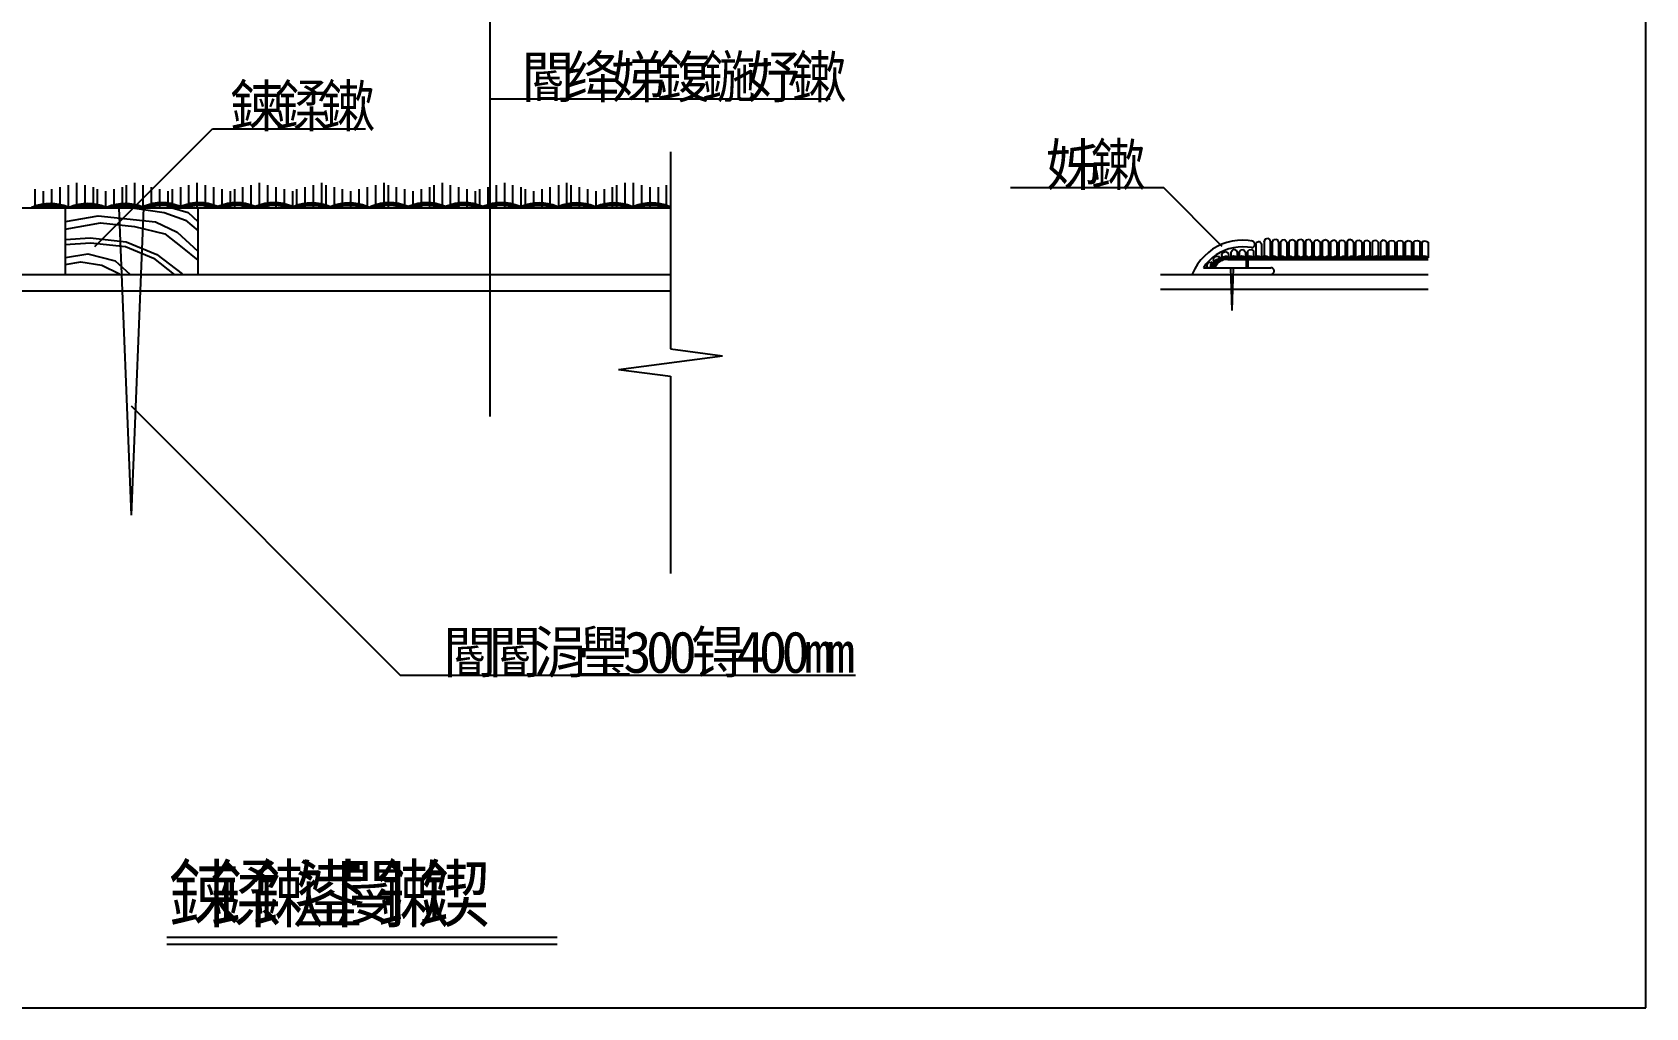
# Model space of a CAD drawing. Header units: metres. Extents: x 0 to 420, y 0 to 297.
# Drawn here: x 145.4 to 420, y 0 to 166 of the extents above; entities that cross this region are included whole.
import ezdxf

# ---------------------------------------------------------------- set-up
doc = ezdxf.new("R2010")
doc.units = ezdxf.units.M

msp = doc.modelspace()

# ---------------------------------------------------------------- linework, layer by layer
for p, q in [((420, 0), (420, 296.97)), ((223.26, 199.49), (223.26, 100.6)), ((223.26, 154.68), (281.19, 154.68)), ((156.02, 129.54), (176.02, 149.54)), ((176.02, 149.54), (202.09, 149.54)), ((254, 145.65), (254, 112.09)), ((152.89, 140.34), (152.89, 136.1)), ((162.79, 140.34), (162.79, 136.1)), ((173.39, 140.34), (173.39, 136.1)), ((173.39, 140.34), (173.39, 136.1)), ((184, 140.34), (184, 136.1)), ((184, 140.34), (184, 136.1)), ((194.61, 140.34), (194.61, 136.1)), ((205.21, 140.34), (205.21, 136.1)), ((215.11, 140.34), (215.11, 136.1)), ((215.11, 140.34), (215.11, 136.1)), ((225.72, 140.34), (225.72, 136.1)), ((236.32, 140.34), (236.32, 136.1)), ((246.22, 140.34), (246.22, 136.1)), ((247.64, 140.34), (247.64, 136.1)), ((145.82, 139.28), (145.82, 136.1)), ((147.23, 138.93), (147.23, 136.1)), ((148.65, 139.28), (148.65, 136.1)), ((150.06, 139.64), (150.06, 136.1)), ((151.47, 139.99), (151.47, 136.1)), ((154.3, 139.99), (154.3, 136.1)), ((155.72, 139.64), (155.72, 136.1)), ((156.42, 139.28), (156.42, 136.1)), ((157.84, 138.93), (157.84, 136.1)), ((159.25, 139.28), (159.25, 136.1)), ((160.67, 139.64), (160.67, 136.1)), ((161.37, 139.99), (161.37, 136.1)), ((164.2, 139.99), (164.2, 136.1)), ((165.62, 139.64), (165.62, 136.1)), ((167.03, 139.28), (167.03, 136.1)), ((168.44, 138.93), (168.44, 136.1)), ((168.44, 138.93), (168.44, 136.1)), ((169.15, 139.28), (169.15, 136.1)), ((170.57, 139.64), (170.57, 136.1)), ((171.98, 139.99), (171.98, 136.1)), ((174.81, 139.99), (174.81, 136.1)), ((176.22, 139.64), (176.22, 136.1)), ((177.64, 139.28), (177.64, 136.1)), ((179.05, 138.93), (179.05, 136.1)), ((179.76, 139.28), (179.76, 136.1)), ((181.17, 139.64), (181.17, 136.1)), ((182.59, 139.99), (182.59, 136.1)), ((185.41, 139.99), (185.41, 136.1)), ((186.83, 139.64), (186.83, 136.1)), ((188.24, 139.28), (188.24, 136.1)), ((189.66, 138.93), (189.66, 136.1)), ((190.36, 139.28), (190.36, 136.1)), ((191.78, 139.64), (191.78, 136.1)), ((193.19, 139.99), (193.19, 136.1)), ((195.31, 139.99), (195.31, 136.1)), ((196.73, 139.64), (196.73, 136.1)), ((198.14, 139.28), (198.14, 136.1)), ((199.56, 138.93), (199.56, 136.1)), ((200.97, 139.28), (200.97, 136.1)), ((202.38, 139.64), (202.38, 136.1)), ((203.8, 139.99), (203.8, 136.1)), ((205.92, 139.99), (205.92, 136.1)), ((207.33, 139.64), (207.33, 136.1)), ((208.75, 139.28), (208.75, 136.1)), ((210.16, 138.93), (210.16, 136.1)), ((211.58, 139.28), (211.58, 136.1)), ((212.99, 139.64), (212.99, 136.1)), ((213.7, 139.99), (213.7, 136.1)), ((216.52, 139.99), (216.52, 136.1)), ((216.52, 139.99), (216.52, 136.1)), ((217.94, 139.64), (217.94, 136.1)), ((219.35, 139.28), (219.35, 136.1)), ((220.77, 138.93), (220.77, 136.1)), ((221.47, 139.28), (221.47, 136.1)), ((222.89, 139.64), (222.89, 136.1)), ((222.89, 139.64), (222.89, 136.1)), ((224.3, 139.99), (224.3, 136.1)), ((227.13, 139.99), (227.13, 136.1)), ((228.54, 139.64), (228.54, 136.1)), ((229.25, 139.28), (229.25, 136.1)), ((230.67, 138.93), (230.67, 136.1)), ((230.67, 138.93), (230.67, 136.1)), ((232.08, 139.28), (232.08, 136.1)), ((233.49, 139.64), (233.49, 136.1)), ((234.91, 139.99), (234.91, 136.1)), ((237.03, 139.99), (237.03, 136.1)), ((238.44, 139.64), (238.44, 136.1)), ((239.86, 139.28), (239.86, 136.1)), ((241.27, 138.93), (241.27, 136.1)), ((242.69, 139.28), (242.69, 136.1)), ((244.1, 139.64), (244.1, 136.1)), ((244.81, 139.99), (244.81, 136.1)), ((249.05, 139.99), (249.05, 136.1)), ((249.05, 139.64), (249.05, 136.1)), ((250.46, 139.64), (250.46, 136.1)), ((251.88, 139.64), (251.88, 136.1)), ((253.29, 139.99), (253.29, 136.1)), ((311.87, 139.54), (337.94, 139.54)), ((347.93, 129.54), (337.94, 139.54)), ((140.87, 136.1), (254, 136.1)), ((150.94, 136.1), (150.94, 124.79)), ((151.02, 133.79), (156.61, 134.76)), ((156.61, 134.76), (166.34, 133.73)), ((162.25, 83.82), (160.13, 136.1)), ((162.25, 83.82), (164.37, 136.1)), ((162.75, 136.04), (167.8, 135.31)), ((167.8, 135.31), (171.45, 134.03)), ((169.2, 136.1), (171.88, 135.31)), ((171.88, 135.31), (173.52, 133.79)), ((173.57, 136.1), (173.57, 124.79)), ((150.96, 132.46), (156.98, 133.55)), ((156.98, 133.55), (162.75, 132.94)), ((162.75, 132.94), (167.92, 131.67)), ((166.34, 133.73), (170.05, 131.97)), ((170.05, 131.97), (173.52, 128.75)), ((171.45, 134.03), (173.58, 132.21)), ((150.96, 129.85), (155.27, 130.15)), ((151.02, 130.7), (155.21, 131)), ((155.21, 131), (161.36, 130.33)), ((155.27, 130.15), (161.23, 129.54)), ((161.23, 129.54), (165.98, 127.54)), ((161.36, 130.33), (166.59, 128.15)), ((167.92, 131.67), (170.9, 129.36)), ((170.9, 129.36), (173.52, 127.18)), ((353.46, 129.87), (353.46, 129.87)), ((353.62, 129.96), (353.7, 130.23)), ((353.62, 129.96), (353.62, 127.55)), ((353.7, 130.23), (353.81, 130.27)), ((353.81, 130.27), (354.23, 130.42)), ((354.23, 130.42), (354.57, 129.99)), ((354.57, 129.99), (354.57, 127.55)), ((355.03, 130.29), (355.28, 130.82)), ((355.03, 130.29), (355.03, 127.55)), ((355.28, 130.82), (355.68, 130.92)), ((355.68, 130.92), (356.04, 130.66)), ((356.04, 130.66), (356.09, 130.29)), ((356.09, 130.29), (356.09, 127.55)), ((356.44, 130.29), (356.69, 130.7)), ((356.44, 130.29), (356.44, 127.55)), ((356.69, 130.7), (357.21, 130.78)), ((357.21, 130.78), (357.5, 130.29)), ((357.5, 130.29), (357.5, 127.55)), ((357.86, 130.29), (358.14, 130.66)), ((357.86, 130.29), (357.86, 127.55)), ((358.14, 130.66), (358.55, 130.74)), ((358.55, 130.74), (358.92, 130.29)), ((358.92, 130.29), (358.92, 127.55)), ((359.27, 130.29), (359.49, 130.58)), ((359.27, 130.29), (359.27, 127.55)), ((359.49, 130.58), (359.9, 130.74)), ((359.9, 130.74), (360.22, 130.55)), ((360.22, 130.55), (360.33, 130.29)), ((360.33, 130.29), (360.33, 127.55)), ((360.69, 130.29), (360.92, 130.64)), ((360.69, 130.29), (360.69, 127.55)), ((360.92, 130.64), (361.29, 130.8)), ((361.29, 130.8), (361.59, 130.64)), ((361.59, 130.64), (361.75, 130.29)), ((361.75, 130.29), (361.75, 127.55)), ((362.1, 130.29), (362.26, 130.68)), ((362.1, 130.29), (362.1, 127.55)), ((362.26, 130.68), (362.78, 130.8)), ((362.78, 130.8), (363.16, 130.29)), ((363.16, 130.29), (363.16, 127.55)), ((363.51, 130.29), (363.76, 130.61)), ((363.51, 130.29), (363.51, 127.55)), ((363.76, 130.61), (364.07, 130.64)), ((364.07, 130.64), (364.57, 130.29)), ((364.57, 130.29), (364.57, 127.55)), ((364.93, 130.29), (365.11, 130.52)), ((364.93, 130.29), (364.93, 127.55)), ((365.11, 130.52), (365.48, 130.69)), ((365.48, 130.69), (365.84, 130.54)), ((365.84, 130.54), (365.99, 130.29)), ((365.99, 130.29), (365.99, 127.55)), ((366.34, 130.29), (366.58, 130.51)), ((366.34, 130.29), (366.34, 127.55)), ((366.58, 130.51), (366.92, 130.64)), ((366.92, 130.64), (367.22, 130.54)), ((367.22, 130.54), (367.4, 130.29)), ((367.4, 130.29), (367.4, 127.55)), ((367.76, 130.29), (368, 130.52)), ((367.76, 130.29), (367.76, 127.55)), ((368, 130.52), (368.25, 130.61)), ((368.25, 130.61), (368.59, 130.54)), ((368.59, 130.54), (368.82, 130.29)), ((368.82, 130.29), (368.82, 127.55)), ((369.17, 130.29), (369.35, 130.61)), ((369.17, 130.29), (369.17, 127.55)), ((369.35, 130.61), (369.66, 130.76)), ((369.66, 130.76), (370.02, 130.61)), ((370.02, 130.61), (370.23, 130.29)), ((370.23, 130.29), (370.23, 127.55)), ((370.58, 130.29), (370.81, 130.55)), ((370.58, 130.29), (370.58, 127.55)), ((370.81, 130.55), (371.21, 130.62)), ((371.21, 130.62), (371.52, 130.49)), ((371.52, 130.49), (371.65, 130.29)), ((371.65, 130.29), (371.65, 127.55)), ((372, 130.29), (372.19, 130.51)), ((372, 130.29), (372, 127.55)), ((372.19, 130.51), (372.52, 130.59)), ((372.52, 130.59), (372.82, 130.51)), ((372.82, 130.51), (373.06, 130.29)), ((373.06, 130.29), (373.06, 127.55)), ((373.41, 130.29), (373.58, 130.47)), ((373.41, 130.29), (373.41, 127.55)), ((373.58, 130.47), (373.88, 130.59)), ((373.88, 130.59), (374.2, 130.56)), ((374.2, 130.56), (374.47, 130.29)), ((374.47, 130.29), (374.47, 127.55)), ((374.83, 130.29), (375.06, 130.51)), ((374.83, 130.29), (374.83, 127.55)), ((375.06, 130.51), (375.38, 130.64)), ((375.38, 130.64), (375.69, 130.51)), ((375.69, 130.51), (375.89, 130.29)), ((375.89, 130.29), (375.89, 127.55)), ((376.24, 130.29), (376.43, 130.47)), ((376.24, 130.29), (376.24, 127.55)), ((376.43, 130.47), (376.79, 130.56)), ((376.79, 130.56), (377.1, 130.49)), ((377.1, 130.49), (377.3, 130.29)), ((377.3, 130.29), (377.3, 127.55)), ((377.66, 130.29), (377.85, 130.49)), ((377.66, 130.29), (377.66, 127.55)), ((377.85, 130.49), (378.22, 130.57)), ((378.22, 130.57), (378.52, 130.48)), ((378.52, 130.48), (378.72, 130.29)), ((378.72, 130.29), (378.72, 127.55)), ((379.07, 130.29), (379.31, 130.43)), ((379.07, 130.29), (379.07, 127.55)), ((379.31, 130.43), (379.57, 130.54)), ((379.57, 130.54), (379.91, 130.46)), ((379.91, 130.46), (380.13, 130.29)), ((380.13, 130.29), (380.13, 127.55)), ((380.48, 130.29), (380.77, 130.48)), ((380.48, 130.29), (380.48, 127.55)), ((380.77, 130.48), (381.13, 130.54)), ((381.13, 130.54), (381.47, 130.43)), ((381.47, 130.43), (381.54, 130.29)), ((381.54, 130.29), (381.54, 127.55)), ((381.9, 130.29), (382.16, 130.43)), ((381.9, 130.29), (381.9, 127.55)), ((382.16, 130.43), (382.45, 130.5)), ((382.45, 130.5), (382.72, 130.4)), ((382.72, 130.4), (382.96, 130.29)), ((382.96, 130.29), (382.96, 127.62)), ((150.96, 126.45), (153.63, 126.93)), ((151.02, 127.66), (154.85, 128.27)), ((153.63, 126.93), (157.22, 126.33)), ((154.85, 128.27), (159.47, 127.11)), ((159.47, 127.11), (161.96, 124.81)), ((165.98, 127.54), (169.51, 124.75)), ((166.59, 128.15), (170.9, 124.87)), ((345.34, 126.52), (345.58, 126.8)), ((345.36, 126.09), (345.34, 126.52)), ((345.58, 126.8), (346.03, 126.84)), ((346.46, 126.59), (346.03, 126.84)), ((346.41, 127.12), (346.51, 127.6)), ((346.68, 126.92), (346.41, 127.12)), ((346.51, 127.6), (346.9, 127.89)), ((346.9, 127.89), (347.44, 127.83)), ((347.62, 127.43), (347.44, 127.83)), ((347.82, 128.13), (348.01, 128.5)), ((347.97, 127.51), (347.82, 128.13)), ((348.01, 128.5), (348.48, 128.68)), ((348.48, 128.68), (348.95, 128.47)), ((348.86, 127.62), (382.96, 127.62)), ((348.86, 127.55), (382.96, 127.55)), ((348.86, 127.48), (382.96, 127.48)), ((348.86, 127.4), (382.96, 127.4)), ((348.86, 127.33), (382.96, 127.33)), ((348.86, 127.33), (382.96, 127.33)), ((348.95, 128.47), (349.02, 127.55)), ((349.37, 128.53), (349.61, 128.85)), ((349.37, 128.53), (349.37, 127.55)), ((349.61, 128.85), (349.92, 129.05)), ((349.92, 129.05), (350.3, 128.93)), ((350.3, 128.93), (350.43, 128.51)), ((350.43, 128.51), (350.43, 127.55)), ((350.79, 128.6), (351.06, 128.94)), ((350.79, 128.6), (350.79, 127.55)), ((351.06, 128.94), (351.52, 129.01)), ((351.52, 129.01), (351.85, 128.57)), ((351.85, 128.57), (351.85, 127.55)), ((351.98, 127.33), (351.98, 125.92)), ((352.05, 127.33), (352.05, 125.92)), ((352.12, 127.33), (352.12, 125.92)), ((352.19, 127.33), (352.19, 125.92)), ((352.2, 128.66), (352.49, 128.94)), ((352.2, 128.66), (352.2, 127.55)), ((352.26, 127.33), (352.26, 125.92)), ((352.49, 128.94), (352.88, 129.03)), ((352.88, 129.03), (353.26, 128.78)), ((353.26, 128.78), (353.26, 127.55)), ((109.76, 124.79), (254, 124.79)), ((157.22, 126.33), (160.2, 124.87)), ((337.4, 124.79), (356.19, 124.79)), ((344.7, 125.92), (356.19, 125.92)), ((345.36, 126.09), (345.42, 125.92)), ((349.59, 118.65), (349.38, 125.92)), ((349.59, 118.65), (349.81, 125.92)), ((356.19, 124.79), (382.96, 124.79)), ((356.75, 125.35), (356.75, 125.35)), ((88.55, 121.96), (254, 121.96)), ((337.4, 122.25), (382.96, 122.25)), ((245.16, 108.6), (262.84, 110.93)), ((254, 112.09), (262.84, 110.93)), ((245.16, 108.6), (254, 107.44)), ((254, 107.44), (254, 73.88)), ((162.18, 102.39), (207.99, 56.59)), ((207.99, 56.59), (285.48, 56.59)), ((168.29, 12.03), (234.72, 12.03)), ((168.29, 10.83), (234.72, 10.83)), ((0, 0), (420, 0))]:
    msp.add_line(p, q)
for points in [[(151.73, 136.1), (151.45, 136.23), (150.72, 136.49), (149.97, 136.67), (149.2, 136.79), (148.43, 136.83), (147.66, 136.79), (146.89, 136.67), (146.14, 136.49), (145.41, 136.23), (145.25, 136.16)], [(151.38, 136.1), (150.68, 136.35), (149.94, 136.54), (149.19, 136.65), (148.43, 136.68), (147.67, 136.65), (146.92, 136.54), (146.18, 136.35), (145.48, 136.1)], [(150.98, 136.1), (150.64, 136.22), (149.91, 136.4), (149.18, 136.51), (148.43, 136.54), (147.69, 136.51), (146.95, 136.4), (146.22, 136.22), (145.88, 136.1)], [(150.26, 136.1), (149.87, 136.19), (149.16, 136.3), (148.43, 136.33), (147.71, 136.3), (146.99, 136.19), (146.6, 136.1)], [(157.98, 136.16), (157.81, 136.23), (157.08, 136.49), (156.33, 136.67), (155.57, 136.79), (154.79, 136.83), (154.02, 136.79), (153.26, 136.67), (152.51, 136.49), (151.78, 136.23), (151.56, 136.13)], [(157.74, 136.1), (157.04, 136.35), (156.31, 136.54), (155.55, 136.65), (154.79, 136.68), (154.04, 136.65), (153.28, 136.54), (152.55, 136.35), (151.85, 136.1)], [(157.35, 136.1), (157, 136.22), (156.28, 136.4), (155.54, 136.51), (154.79, 136.54), (154.05, 136.51), (153.31, 136.4), (152.59, 136.22), (152.24, 136.1)], [(156.62, 136.1), (156.24, 136.19), (155.52, 136.3), (154.79, 136.33), (154.07, 136.3), (153.35, 136.19), (152.97, 136.1)], [(164.46, 136.1), (164.18, 136.23), (163.45, 136.49), (162.7, 136.67), (161.93, 136.79), (161.16, 136.83), (160.39, 136.79), (159.62, 136.67), (158.87, 136.49), (158.14, 136.23), (157.98, 136.16)], [(164.11, 136.1), (163.41, 136.35), (162.67, 136.54), (161.92, 136.65), (161.16, 136.68), (160.4, 136.65), (159.65, 136.54), (158.91, 136.35), (158.21, 136.1)], [(163.71, 136.1), (163.36, 136.22), (162.64, 136.4), (161.9, 136.51), (161.16, 136.54), (160.41, 136.51), (159.68, 136.4), (158.95, 136.22), (158.61, 136.1)], [(162.99, 136.1), (162.6, 136.19), (161.88, 136.3), (161.16, 136.33), (160.43, 136.3), (159.72, 136.19), (159.33, 136.1)], [(170.6, 136.31), (170.44, 136.38), (169.71, 136.64), (168.96, 136.83), (168.19, 136.95), (167.42, 136.98), (166.65, 136.95), (165.88, 136.83), (165.13, 136.64), (164.4, 136.38), (163.79, 136.1)], [(170.6, 136.16), (170.4, 136.25), (169.68, 136.51), (168.94, 136.69), (168.18, 136.8), (167.42, 136.84), (166.66, 136.8), (165.91, 136.69), (165.17, 136.51), (164.45, 136.25), (164.11, 136.1)], [(170.38, 136.1), (169.62, 136.37), (168.9, 136.55), (168.16, 136.66), (167.42, 136.7), (166.67, 136.66), (165.94, 136.55), (165.21, 136.37), (164.51, 136.12), (164.46, 136.1)], [(169.78, 136.1), (169.56, 136.17), (168.86, 136.35), (168.14, 136.45), (167.42, 136.49), (166.69, 136.45), (165.98, 136.35), (165.27, 136.17), (165.06, 136.1)], [(176.96, 136.31), (176.8, 136.38), (176.07, 136.64), (175.32, 136.83), (174.55, 136.95), (173.78, 136.98), (173.01, 136.95), (172.24, 136.83), (171.49, 136.64), (170.76, 136.38), (170.6, 136.31)], [(176.97, 136.16), (176.76, 136.25), (176.04, 136.51), (175.3, 136.69), (174.55, 136.8), (173.79, 136.84), (173.03, 136.8), (172.27, 136.69), (171.53, 136.51), (170.81, 136.25), (170.6, 136.16)], [(176.74, 136.1), (175.99, 136.37), (175.26, 136.55), (174.53, 136.66), (173.78, 136.7), (173.04, 136.66), (172.3, 136.55), (171.58, 136.37), (170.87, 136.12), (170.82, 136.1)], [(176.14, 136.1), (175.93, 136.17), (175.22, 136.35), (174.51, 136.45), (173.78, 136.49), (173.06, 136.45), (172.34, 136.35), (171.64, 136.17), (171.42, 136.1)], [(183.33, 136.31), (183.16, 136.38), (182.43, 136.64), (181.68, 136.83), (180.92, 136.95), (180.15, 136.98), (179.37, 136.95), (178.61, 136.83), (177.86, 136.64), (177.13, 136.38), (176.96, 136.31)], [(183.33, 136.16), (183.12, 136.25), (182.4, 136.51), (181.67, 136.69), (180.91, 136.8), (180.15, 136.84), (179.39, 136.8), (178.64, 136.69), (177.9, 136.51), (177.18, 136.25), (176.97, 136.16)], [(183.1, 136.1), (182.35, 136.37), (181.63, 136.55), (180.89, 136.66), (180.15, 136.7), (179.4, 136.66), (178.66, 136.55), (177.94, 136.37), (177.24, 136.12), (177.19, 136.1)], [(182.42, 136.13), (182.29, 136.17), (181.59, 136.35), (180.87, 136.45), (180.15, 136.49), (179.42, 136.45), (178.7, 136.35), (178, 136.17), (177.78, 136.1)], [(189.75, 136.29), (189.53, 136.38), (188.8, 136.64), (188.05, 136.83), (187.28, 136.95), (186.51, 136.98), (185.74, 136.95), (184.97, 136.83), (184.22, 136.64), (183.49, 136.38), (183.33, 136.31)], [(189.75, 136.13), (189.47, 136.25), (188.76, 136.51), (188.02, 136.69), (187.27, 136.81), (186.51, 136.84), (185.75, 136.81), (185, 136.69), (184.26, 136.51), (183.55, 136.25), (183.33, 136.16)], [(189.47, 136.1), (188.72, 136.37), (187.99, 136.55), (187.25, 136.66), (186.51, 136.7), (185.76, 136.66), (185.03, 136.55), (184.3, 136.37), (183.6, 136.12), (183.55, 136.1)], [(188.87, 136.1), (188.65, 136.17), (187.95, 136.35), (187.23, 136.45), (186.51, 136.49), (185.78, 136.45), (185.07, 136.35), (184.36, 136.17), (184.15, 136.1)], [(196.11, 136.28), (195.94, 136.35), (195.22, 136.61), (194.47, 136.8), (193.7, 136.92), (192.93, 136.95), (192.15, 136.92), (191.39, 136.8), (190.64, 136.61), (189.91, 136.35), (189.75, 136.29)], [(196.17, 136.1), (195.89, 136.22), (195.18, 136.48), (194.44, 136.66), (193.69, 136.78), (192.93, 136.81), (192.17, 136.78), (191.42, 136.66), (190.68, 136.48), (189.96, 136.22), (189.75, 136.13)], [(195.82, 136.1), (195.13, 136.34), (194.41, 136.53), (193.67, 136.63), (192.93, 136.67), (192.18, 136.63), (191.44, 136.53), (190.72, 136.34), (190.04, 136.1)], [(195.2, 136.1), (195.07, 136.14), (194.37, 136.32), (193.65, 136.42), (192.93, 136.46), (192.2, 136.42), (191.49, 136.32), (190.78, 136.14), (190.66, 136.1)], [(202.69, 136.18), (202.31, 136.35), (201.58, 136.61), (200.83, 136.8), (200.06, 136.92), (199.29, 136.95), (198.52, 136.92), (197.75, 136.8), (197, 136.61), (196.27, 136.35), (196.11, 136.28)], [(202.53, 136.1), (202.25, 136.22), (201.54, 136.48), (200.8, 136.66), (200.05, 136.78), (199.29, 136.81), (198.53, 136.78), (197.78, 136.66), (197.04, 136.48), (196.33, 136.22), (196.11, 136.13)], [(202.18, 136.1), (201.5, 136.34), (200.77, 136.53), (200.04, 136.63), (199.29, 136.67), (198.55, 136.63), (197.81, 136.53), (197.08, 136.34), (196.4, 136.1)], [(201.56, 136.1), (201.44, 136.14), (200.73, 136.32), (200.02, 136.42), (199.29, 136.46), (198.57, 136.42), (197.85, 136.32), (197.15, 136.14), (197.02, 136.1)], [(209.34, 136.31), (209.17, 136.38), (208.45, 136.64), (207.7, 136.83), (206.93, 136.95), (206.16, 136.98), (205.38, 136.95), (204.62, 136.83), (203.87, 136.64), (203.14, 136.38), (202.69, 136.18)], [(209.34, 136.16), (209.13, 136.25), (208.42, 136.51), (207.68, 136.69), (206.92, 136.8), (206.16, 136.84), (205.4, 136.8), (204.65, 136.69), (203.91, 136.51), (203.19, 136.25), (202.85, 136.1)], [(209.12, 136.1), (208.36, 136.37), (207.64, 136.55), (206.9, 136.66), (206.16, 136.7), (205.41, 136.66), (204.67, 136.55), (203.95, 136.37), (203.25, 136.12), (203.2, 136.1)], [(208.52, 136.1), (208.3, 136.17), (207.6, 136.35), (206.88, 136.45), (206.16, 136.49), (205.43, 136.45), (204.72, 136.35), (204.01, 136.17), (203.8, 136.1)], [(215.7, 136.31), (215.54, 136.38), (214.81, 136.64), (214.06, 136.83), (213.29, 136.95), (212.52, 136.98), (211.75, 136.95), (210.98, 136.83), (210.23, 136.64), (209.5, 136.38), (209.34, 136.31)], [(215.71, 136.16), (215.5, 136.25), (214.78, 136.51), (214.04, 136.69), (213.29, 136.8), (212.53, 136.84), (211.76, 136.8), (211.01, 136.69), (210.27, 136.51), (209.55, 136.25), (209.34, 136.16)], [(215.48, 136.1), (214.73, 136.37), (214, 136.55), (213.27, 136.66), (212.52, 136.7), (211.78, 136.66), (211.04, 136.55), (210.31, 136.37), (209.61, 136.12), (209.56, 136.1)], [(214.88, 136.1), (214.67, 136.17), (213.96, 136.35), (213.25, 136.45), (212.52, 136.49), (211.8, 136.45), (211.08, 136.35), (210.38, 136.17), (210.16, 136.1)], [(222.07, 136.31), (221.9, 136.38), (221.17, 136.64), (220.42, 136.83), (219.66, 136.95), (218.88, 136.98), (218.11, 136.95), (217.35, 136.83), (216.6, 136.64), (215.87, 136.38), (215.7, 136.31)], [(222.07, 136.16), (221.86, 136.25), (221.14, 136.51), (220.4, 136.69), (219.65, 136.8), (218.89, 136.84), (218.13, 136.8), (217.37, 136.69), (216.63, 136.51), (215.92, 136.25), (215.71, 136.16)], [(221.84, 136.1), (221.09, 136.37), (220.37, 136.55), (219.63, 136.66), (218.88, 136.7), (218.14, 136.66), (217.4, 136.55), (216.68, 136.37), (215.98, 136.12), (215.93, 136.1)], [(221.16, 136.13), (221.03, 136.17), (220.33, 136.35), (219.61, 136.45), (218.88, 136.49), (218.16, 136.45), (217.44, 136.35), (216.74, 136.17), (216.52, 136.1)], [(228.49, 136.29), (228.27, 136.38), (227.54, 136.64), (226.79, 136.83), (226.02, 136.95), (225.25, 136.98), (224.48, 136.95), (223.71, 136.83), (222.96, 136.64), (222.23, 136.38), (222.07, 136.31)], [(228.49, 136.13), (228.21, 136.25), (227.5, 136.51), (226.76, 136.69), (226.01, 136.81), (225.25, 136.84), (224.49, 136.81), (223.74, 136.69), (223, 136.51), (222.28, 136.25), (222.07, 136.16)], [(228.21, 136.1), (227.45, 136.37), (226.73, 136.55), (225.99, 136.66), (225.25, 136.7), (224.5, 136.66), (223.76, 136.55), (223.04, 136.37), (222.34, 136.12), (222.29, 136.1)], [(227.61, 136.1), (227.39, 136.17), (226.69, 136.35), (225.97, 136.45), (225.25, 136.49), (224.52, 136.45), (223.81, 136.35), (223.1, 136.17), (222.89, 136.1)], [(234.85, 136.28), (234.68, 136.35), (233.96, 136.61), (233.2, 136.8), (232.44, 136.92), (231.67, 136.95), (230.89, 136.92), (230.13, 136.8), (229.38, 136.61), (228.65, 136.35), (228.49, 136.29)], [(234.91, 136.1), (234.63, 136.22), (233.91, 136.48), (233.18, 136.66), (232.43, 136.78), (231.67, 136.81), (230.91, 136.78), (230.16, 136.66), (229.42, 136.48), (228.7, 136.22), (228.49, 136.13)], [(234.55, 136.1), (233.87, 136.34), (233.15, 136.53), (232.41, 136.63), (231.67, 136.67), (230.92, 136.63), (230.18, 136.53), (229.46, 136.34), (228.78, 136.1)], [(233.94, 136.1), (233.81, 136.14), (233.11, 136.32), (232.39, 136.42), (231.67, 136.46), (230.94, 136.42), (230.22, 136.32), (229.52, 136.14), (229.4, 136.1)], [(241.33, 136.23), (241.05, 136.35), (240.32, 136.61), (239.57, 136.8), (238.8, 136.92), (238.03, 136.95), (237.26, 136.92), (236.49, 136.8), (235.74, 136.61), (235.01, 136.35), (234.85, 136.28)], [(241.27, 136.1), (240.99, 136.22), (240.28, 136.48), (239.54, 136.66), (238.79, 136.78), (238.03, 136.81), (237.27, 136.78), (236.52, 136.66), (235.78, 136.48), (235.07, 136.22), (234.85, 136.13)], [(240.92, 136.1), (240.24, 136.34), (239.51, 136.53), (238.78, 136.63), (238.03, 136.67), (237.29, 136.63), (236.55, 136.53), (235.82, 136.34), (235.14, 136.1)], [(240.3, 136.1), (240.18, 136.14), (239.47, 136.32), (238.75, 136.42), (238.03, 136.46), (237.31, 136.42), (236.59, 136.32), (235.89, 136.14), (235.76, 136.1)], [(247.58, 136.28), (247.41, 136.35), (246.68, 136.61), (245.93, 136.8), (245.17, 136.92), (244.39, 136.95), (243.62, 136.92), (242.86, 136.8), (242.11, 136.61), (241.38, 136.35), (241.16, 136.26)], [(247.64, 136.1), (247.36, 136.22), (246.64, 136.48), (245.9, 136.66), (245.15, 136.78), (244.39, 136.81), (243.63, 136.78), (242.88, 136.66), (242.15, 136.48), (241.43, 136.22), (241.22, 136.13)], [(247.28, 136.1), (246.6, 136.34), (245.88, 136.53), (245.14, 136.63), (244.39, 136.67), (243.65, 136.63), (242.91, 136.53), (242.19, 136.34), (241.51, 136.1)], [(246.67, 136.1), (246.54, 136.14), (245.84, 136.32), (245.12, 136.42), (244.39, 136.46), (243.67, 136.42), (242.95, 136.32), (242.25, 136.14), (242.12, 136.1)], [(254.06, 136.23), (253.77, 136.35), (253.05, 136.61), (252.3, 136.8), (251.53, 136.92), (250.76, 136.95), (249.98, 136.92), (249.22, 136.8), (248.47, 136.61), (247.74, 136.35), (247.58, 136.28)], [(254, 136.1), (253.72, 136.22), (253, 136.48), (252.27, 136.66), (251.52, 136.78), (250.76, 136.81), (250, 136.78), (249.25, 136.66), (248.51, 136.48), (247.79, 136.22), (247.58, 136.13)], [(253.65, 136.1), (252.96, 136.34), (252.24, 136.53), (251.5, 136.63), (250.76, 136.67), (250.01, 136.63), (249.27, 136.53), (248.55, 136.34), (247.87, 136.1)], [(253.03, 136.1), (252.9, 136.14), (252.2, 136.32), (251.48, 136.42), (250.76, 136.46), (250.03, 136.42), (249.32, 136.32), (248.61, 136.14), (248.49, 136.1)], [(353.09, 130.45), (352.31, 130.56), (351.4, 130.61), (350.5, 130.56), (349.6, 130.43), (348.72, 130.21), (347.87, 129.91), (347.05, 129.52), (346.28, 129.05), (345.55, 128.51), (344.88, 127.91), (344.27, 127.24), (343.73, 126.51), (343.27, 125.73), (342.88, 124.91), (342.83, 124.79)], [(352.88, 129.34), (352.19, 129.44), (351.4, 129.48), (350.61, 129.44), (349.82, 129.32), (349.05, 129.13), (348.31, 128.86), (347.59, 128.52), (346.91, 128.11), (346.27, 127.64), (345.68, 127.11), (345.15, 126.52), (344.7, 125.92)], [(352.88, 129.34), (352.9, 129.34), (352.95, 129.34), (353.01, 129.35), (353.06, 129.36), (353.11, 129.38), (353.16, 129.41), (353.21, 129.44), (353.26, 129.47), (353.3, 129.51), (353.33, 129.55), (353.37, 129.59), (353.4, 129.64), (353.42, 129.69), (353.44, 129.74), (353.45, 129.8), (353.46, 129.85), (353.46, 129.87)], [(353.46, 129.87), (353.46, 129.91), (353.46, 129.96), (353.45, 130.02), (353.44, 130.07), (353.42, 130.12), (353.4, 130.17), (353.37, 130.22), (353.33, 130.26), (353.3, 130.31), (353.26, 130.34), (353.21, 130.38), (353.16, 130.4), (353.11, 130.43), (353.06, 130.45), (353.01, 130.46), (352.95, 130.47), (352.91, 130.47)], [(346.58, 126.81), (346.53, 126.81), (346.47, 126.81), (346.41, 126.8), (346.35, 126.78), (346.29, 126.76), (346.23, 126.73), (346.17, 126.7), (346.12, 126.66), (346.07, 126.62), (346.03, 126.57), (345.99, 126.52), (345.96, 126.47), (345.93, 126.41), (345.91, 126.35), (345.9, 126.29), (345.89, 126.22), (345.88, 126.16), (345.89, 126.09), (345.9, 126.03), (345.91, 125.97), (345.93, 125.92)], [(346.6, 126.74), (346.59, 126.74), (346.53, 126.74), (346.48, 126.74), (346.42, 126.73), (346.37, 126.71), (346.31, 126.69), (346.26, 126.67), (346.21, 126.64), (346.17, 126.61), (346.12, 126.57), (346.09, 126.53), (346.05, 126.48), (346.02, 126.43), (346, 126.38), (345.98, 126.33), (345.97, 126.27), (345.96, 126.22), (345.95, 126.16), (345.96, 126.1), (345.97, 126.05), (345.98, 125.99), (346, 125.94), (346.01, 125.92)], [(348.86, 127.62), (348.75, 127.62), (348.45, 127.6), (348.15, 127.56), (347.86, 127.49), (347.58, 127.39), (347.31, 127.26), (347.05, 127.1), (346.81, 126.92), (346.58, 126.72), (346.38, 126.5), (346.2, 126.25), (346.05, 126), (346.01, 125.92)], [(346.53, 126.67), (346.48, 126.67), (346.43, 126.66), (346.39, 126.65), (346.34, 126.63), (346.29, 126.61), (346.25, 126.58), (346.21, 126.55), (346.17, 126.52), (346.14, 126.48), (346.11, 126.44), (346.09, 126.4), (346.06, 126.35), (346.05, 126.31), (346.03, 126.26), (346.03, 126.21), (346.02, 126.16), (346.03, 126.11), (346.03, 126.06), (346.05, 126.01), (346.05, 126)], [(348.86, 127.55), (348.8, 127.55), (348.5, 127.53), (348.21, 127.49), (347.92, 127.42), (347.64, 127.32), (347.37, 127.19), (347.12, 127.04), (346.88, 126.86), (346.66, 126.66), (346.46, 126.44), (346.28, 126.2), (346.13, 125.94), (346.11, 125.92)], [(348.86, 127.48), (348.8, 127.48), (348.52, 127.46), (348.23, 127.42), (347.96, 127.35), (347.69, 127.26), (347.43, 127.13), (347.19, 126.99), (346.96, 126.82), (346.75, 126.63), (346.56, 126.42), (346.39, 126.19), (346.24, 125.94), (346.23, 125.92)], [(348.86, 127.4), (348.77, 127.41), (348.51, 127.39), (348.25, 127.35), (348, 127.29), (347.75, 127.2), (347.51, 127.09), (347.29, 126.96), (347.08, 126.8), (346.89, 126.62), (346.71, 126.43), (346.55, 126.22), (346.42, 126), (346.38, 125.92)], [(347.54, 126.99), (347.51, 126.97), (347.33, 126.86), (347.16, 126.73), (347, 126.59), (346.86, 126.43), (346.73, 126.26), (346.63, 126.08), (346.55, 125.92)], [(347.16, 127.18), (347.15, 127.18), (347.12, 127.2), (347.09, 127.22), (347.06, 127.23), (347.02, 127.24), (346.98, 127.24), (346.95, 127.25), (346.91, 127.24), (346.87, 127.24), (346.84, 127.23), (346.8, 127.22), (346.77, 127.2), (346.74, 127.18), (346.71, 127.16), (346.68, 127.14), (346.66, 127.11), (346.63, 127.08), (346.62, 127.05), (346.6, 127.01), (346.59, 126.98), (346.58, 126.94), (346.57, 126.91), (346.57, 126.87), (346.57, 126.83), (346.58, 126.81)], [(347.1, 127.14), (347.08, 127.15), (347.05, 127.16), (347.02, 127.17), (346.99, 127.17), (346.95, 127.17), (346.92, 127.17), (346.89, 127.17), (346.86, 127.16), (346.83, 127.15), (346.8, 127.13), (346.77, 127.12), (346.75, 127.1), (346.72, 127.08), (346.7, 127.05), (346.68, 127.03), (346.66, 127), (346.65, 126.97), (346.64, 126.94), (346.63, 126.91), (346.63, 126.88), (346.63, 126.85), (346.63, 126.81), (346.63, 126.78), (346.63, 126.77)], [(348.86, 127.33), (348.73, 127.34), (348.52, 127.33), (348.31, 127.3), (348.1, 127.24), (347.9, 127.17), (347.71, 127.08), (347.52, 126.97), (347.35, 126.84), (347.19, 126.7), (347.05, 126.54), (346.92, 126.37), (346.81, 126.19), (346.72, 126), (346.69, 125.92)], [(347.04, 127.1), (347.02, 127.1), (346.99, 127.1), (346.96, 127.1), (346.93, 127.1), (346.9, 127.09), (346.87, 127.08), (346.84, 127.07), (346.82, 127.05), (346.79, 127.03), (346.77, 127.01), (346.75, 126.99), (346.74, 126.97), (346.72, 126.94), (346.71, 126.92), (346.7, 126.89), (346.69, 126.86), (346.69, 126.83), (346.69, 126.82)], [(347.82, 127.47), (347.79, 127.49), (347.76, 127.52), (347.73, 127.53), (347.7, 127.55), (347.66, 127.56), (347.62, 127.57), (347.59, 127.58), (347.55, 127.58), (347.51, 127.58), (347.47, 127.57), (347.44, 127.56), (347.4, 127.55), (347.37, 127.53), (347.33, 127.52), (347.3, 127.49), (347.28, 127.47), (347.25, 127.44), (347.23, 127.41), (347.21, 127.38), (347.19, 127.34), (347.18, 127.31), (347.17, 127.27), (347.17, 127.23), (347.16, 127.2), (347.16, 127.18)], [(347.74, 127.45), (347.72, 127.46), (347.7, 127.47), (347.67, 127.49), (347.64, 127.5), (347.61, 127.5), (347.58, 127.51), (347.55, 127.51), (347.52, 127.51), (347.49, 127.5), (347.46, 127.5), (347.43, 127.49), (347.4, 127.47), (347.37, 127.46), (347.35, 127.44), (347.33, 127.42), (347.31, 127.39), (347.29, 127.37), (347.27, 127.34), (347.26, 127.32), (347.25, 127.29), (347.24, 127.26), (347.24, 127.23), (347.24, 127.22)], [(347.65, 127.42), (347.64, 127.42), (347.62, 127.43), (347.6, 127.43), (347.57, 127.44), (347.55, 127.44), (347.52, 127.44), (347.5, 127.43), (347.48, 127.43), (347.46, 127.42), (347.43, 127.41), (347.41, 127.4), (347.39, 127.38), (347.38, 127.37), (347.36, 127.35), (347.35, 127.33), (347.33, 127.31), (347.32, 127.29), (347.32, 127.27), (347.31, 127.26)], [(349.15, 127.62), (349.11, 127.64), (349.02, 127.69), (348.94, 127.73), (348.85, 127.77), (348.75, 127.79), (348.66, 127.8), (348.56, 127.81), (348.46, 127.8), (348.37, 127.79), (348.27, 127.77), (348.18, 127.73), (348.09, 127.69), (348.01, 127.64), (347.93, 127.59), (347.86, 127.52), (347.82, 127.47)], [(349.02, 127.62), (348.99, 127.63), (348.91, 127.67), (348.82, 127.7), (348.74, 127.72), (348.65, 127.73), (348.56, 127.74), (348.47, 127.73), (348.38, 127.72), (348.29, 127.7), (348.21, 127.67), (348.13, 127.63), (348.05, 127.58), (347.98, 127.53), (347.96, 127.51)], [(348.85, 127.62), (348.8, 127.63), (348.72, 127.65), (348.64, 127.66), (348.56, 127.67), (348.48, 127.66), (348.39, 127.65), (348.31, 127.63), (348.24, 127.6), (348.16, 127.57), (348.14, 127.56)], [(350.5, 127.62), (350.41, 127.68), (350.32, 127.73), (350.23, 127.78), (350.13, 127.81), (350.03, 127.84), (349.93, 127.85), (349.82, 127.86), (349.72, 127.85), (349.61, 127.84), (349.51, 127.81), (349.41, 127.78), (349.32, 127.73), (349.23, 127.68), (349.15, 127.62), (349.15, 127.62)], [(350.38, 127.62), (350.29, 127.67), (350.2, 127.71), (350.11, 127.75), (350.02, 127.77), (349.92, 127.78), (349.82, 127.79), (349.72, 127.78), (349.63, 127.77), (349.53, 127.75), (349.44, 127.71), (349.35, 127.67), (349.27, 127.62), (349.26, 127.62)], [(350.24, 127.62), (350.17, 127.65), (350.09, 127.68), (350, 127.7), (349.91, 127.71), (349.82, 127.72), (349.73, 127.71), (349.64, 127.7), (349.55, 127.68), (349.47, 127.65), (349.4, 127.62)], [(351.85, 127.62), (351.76, 127.68), (351.68, 127.73), (351.58, 127.78), (351.48, 127.81), (351.38, 127.84), (351.28, 127.85), (351.17, 127.86), (351.07, 127.85), (350.97, 127.84), (350.87, 127.81), (350.77, 127.78), (350.67, 127.73), (350.58, 127.68), (350.5, 127.62), (350.5, 127.62)], [(351.73, 127.62), (351.64, 127.67), (351.55, 127.71), (351.46, 127.75), (351.37, 127.77), (351.27, 127.78), (351.17, 127.79), (351.08, 127.78), (350.98, 127.77), (350.89, 127.75), (350.79, 127.71), (350.71, 127.67), (350.62, 127.62), (350.62, 127.62)], [(351.59, 127.62), (351.53, 127.65), (351.44, 127.68), (351.35, 127.7), (351.26, 127.71), (351.17, 127.72), (351.08, 127.71), (350.99, 127.7), (350.91, 127.68), (350.82, 127.65), (350.75, 127.62)], [(353.2, 127.62), (353.12, 127.68), (353.03, 127.73), (352.93, 127.78), (352.84, 127.81), (352.73, 127.84), (352.63, 127.85), (352.53, 127.86), (352.42, 127.85), (352.32, 127.84), (352.22, 127.81), (352.12, 127.78), (352.03, 127.73), (351.94, 127.68), (351.85, 127.62), (351.85, 127.62)], [(353.09, 127.62), (352.99, 127.67), (352.91, 127.71), (352.81, 127.75), (352.72, 127.77), (352.62, 127.78), (352.53, 127.79), (352.43, 127.78), (352.33, 127.77), (352.24, 127.75), (352.15, 127.71), (352.06, 127.67), (351.98, 127.62), (351.97, 127.62)], [(352.95, 127.62), (352.88, 127.65), (352.79, 127.68), (352.71, 127.7), (352.62, 127.71), (352.53, 127.72), (352.44, 127.71), (352.35, 127.7), (352.26, 127.68), (352.17, 127.65), (352.11, 127.62)], [(354.56, 127.62), (354.47, 127.68), (354.38, 127.73), (354.29, 127.78), (354.19, 127.81), (354.09, 127.84), (353.98, 127.85), (353.88, 127.86), (353.77, 127.85), (353.67, 127.84), (353.57, 127.81), (353.47, 127.78), (353.38, 127.73), (353.29, 127.68), (353.2, 127.62), (353.2, 127.62)], [(354.44, 127.62), (354.35, 127.67), (354.26, 127.71), (354.17, 127.75), (354.07, 127.77), (353.98, 127.78), (353.88, 127.79), (353.78, 127.78), (353.69, 127.77), (353.59, 127.75), (353.5, 127.71), (353.41, 127.67), (353.33, 127.62), (353.32, 127.62)], [(354.3, 127.62), (354.23, 127.65), (354.15, 127.68), (354.06, 127.7), (353.97, 127.71), (353.88, 127.72), (353.79, 127.71), (353.7, 127.7), (353.61, 127.68), (353.53, 127.65), (353.46, 127.62)], [(355.91, 127.62), (355.82, 127.68), (355.73, 127.73), (355.64, 127.78), (355.54, 127.81), (355.44, 127.84), (355.34, 127.85), (355.23, 127.86), (355.13, 127.85), (355.02, 127.84), (354.92, 127.81), (354.82, 127.78), (354.73, 127.73), (354.64, 127.68), (354.56, 127.62), (354.56, 127.62)], [(355.79, 127.62), (355.7, 127.67), (355.61, 127.71), (355.52, 127.75), (355.43, 127.77), (355.33, 127.78), (355.23, 127.79), (355.13, 127.78), (355.04, 127.77), (354.94, 127.75), (354.85, 127.71), (354.76, 127.67), (354.68, 127.62), (354.67, 127.62)], [(355.65, 127.62), (355.58, 127.65), (355.5, 127.68), (355.41, 127.7), (355.32, 127.71), (355.23, 127.72), (355.14, 127.71), (355.05, 127.7), (354.96, 127.68), (354.88, 127.65), (354.81, 127.62)], [(357.26, 127.62), (357.17, 127.68), (357.09, 127.73), (356.99, 127.78), (356.89, 127.81), (356.79, 127.84), (356.69, 127.85), (356.58, 127.86), (356.48, 127.85), (356.38, 127.84), (356.28, 127.81), (356.18, 127.78), (356.08, 127.73), (355.99, 127.68), (355.91, 127.62), (355.91, 127.62)], [(357.14, 127.62), (357.05, 127.67), (356.96, 127.71), (356.87, 127.75), (356.78, 127.77), (356.68, 127.78), (356.58, 127.79), (356.49, 127.78), (356.39, 127.77), (356.3, 127.75), (356.2, 127.71), (356.12, 127.67), (356.03, 127.62), (356.03, 127.62)], [(357, 127.62), (356.94, 127.65), (356.85, 127.68), (356.76, 127.7), (356.67, 127.71), (356.58, 127.72), (356.49, 127.71), (356.4, 127.7), (356.32, 127.68), (356.23, 127.65), (356.16, 127.62)], [(358.61, 127.62), (358.53, 127.68), (358.44, 127.73), (358.34, 127.78), (358.25, 127.81), (358.14, 127.84), (358.04, 127.85), (357.94, 127.86), (357.83, 127.85), (357.73, 127.84), (357.63, 127.81), (357.53, 127.78), (357.44, 127.73), (357.35, 127.68), (357.26, 127.62), (357.26, 127.62)], [(358.5, 127.62), (358.4, 127.67), (358.32, 127.71), (358.22, 127.75), (358.13, 127.77), (358.03, 127.78), (357.94, 127.79), (357.84, 127.78), (357.74, 127.77), (357.65, 127.75), (357.56, 127.71), (357.47, 127.67), (357.39, 127.62), (357.38, 127.62)], [(358.36, 127.62), (358.29, 127.65), (358.2, 127.68), (358.12, 127.7), (358.03, 127.71), (357.94, 127.72), (357.85, 127.71), (357.76, 127.7), (357.67, 127.68), (357.58, 127.65), (357.52, 127.62)], [(359.97, 127.62), (359.88, 127.68), (359.79, 127.73), (359.7, 127.78), (359.6, 127.81), (359.5, 127.84), (359.39, 127.85), (359.29, 127.86), (359.19, 127.85), (359.08, 127.84), (358.98, 127.81), (358.88, 127.78), (358.79, 127.73), (358.7, 127.68), (358.61, 127.62), (358.61, 127.62)], [(359.85, 127.62), (359.76, 127.67), (359.67, 127.71), (359.58, 127.75), (359.48, 127.77), (359.39, 127.78), (359.29, 127.79), (359.19, 127.78), (359.1, 127.77), (359, 127.75), (358.91, 127.71), (358.82, 127.67), (358.74, 127.62), (358.73, 127.62)], [(359.71, 127.62), (359.64, 127.65), (359.56, 127.68), (359.47, 127.7), (359.38, 127.71), (359.29, 127.72), (359.2, 127.71), (359.11, 127.7), (359.02, 127.68), (358.94, 127.65), (358.87, 127.62)], [(361.32, 127.62), (361.23, 127.68), (361.14, 127.73), (361.05, 127.78), (360.95, 127.81), (360.85, 127.84), (360.75, 127.85), (360.64, 127.86), (360.54, 127.85), (360.43, 127.84), (360.33, 127.81), (360.24, 127.78), (360.14, 127.73), (360.05, 127.68), (359.97, 127.62), (359.97, 127.62)], [(361.2, 127.62), (361.11, 127.67), (361.02, 127.71), (360.93, 127.75), (360.84, 127.77), (360.74, 127.78), (360.64, 127.79), (360.54, 127.78), (360.45, 127.77), (360.35, 127.75), (360.26, 127.71), (360.17, 127.67), (360.09, 127.62), (360.08, 127.62)], [(361.06, 127.62), (360.99, 127.65), (360.91, 127.68), (360.82, 127.7), (360.73, 127.71), (360.64, 127.72), (360.55, 127.71), (360.46, 127.7), (360.37, 127.68), (360.29, 127.65), (360.22, 127.62)], [(362.67, 127.62), (362.58, 127.68), (362.5, 127.73), (362.4, 127.78), (362.3, 127.81), (362.2, 127.84), (362.1, 127.85), (361.99, 127.86), (361.89, 127.85), (361.79, 127.84), (361.69, 127.81), (361.59, 127.78), (361.49, 127.73), (361.4, 127.68), (361.32, 127.62), (361.32, 127.62)], [(362.55, 127.62), (362.46, 127.67), (362.37, 127.71), (362.28, 127.75), (362.19, 127.77), (362.09, 127.78), (361.99, 127.79), (361.9, 127.78), (361.8, 127.77), (361.71, 127.75), (361.61, 127.71), (361.53, 127.67), (361.44, 127.62), (361.44, 127.62)], [(362.41, 127.62), (362.35, 127.65), (362.26, 127.68), (362.17, 127.7), (362.08, 127.71), (361.99, 127.72), (361.9, 127.71), (361.81, 127.7), (361.73, 127.68), (361.64, 127.65), (361.57, 127.62)], [(364.02, 127.62), (363.94, 127.68), (363.85, 127.73), (363.75, 127.78), (363.66, 127.81), (363.55, 127.84), (363.45, 127.85), (363.35, 127.86), (363.24, 127.85), (363.14, 127.84), (363.04, 127.81), (362.94, 127.78), (362.85, 127.73), (362.76, 127.68), (362.67, 127.62), (362.67, 127.62)], [(363.91, 127.62), (363.81, 127.67), (363.73, 127.71), (363.63, 127.75), (363.54, 127.77), (363.44, 127.78), (363.35, 127.79), (363.25, 127.78), (363.15, 127.77), (363.06, 127.75), (362.97, 127.71), (362.88, 127.67), (362.8, 127.62), (362.79, 127.62)], [(363.77, 127.62), (363.7, 127.65), (363.61, 127.68), (363.53, 127.7), (363.44, 127.71), (363.35, 127.72), (363.26, 127.71), (363.17, 127.7), (363.08, 127.68), (362.99, 127.65), (362.93, 127.62)], [(365.38, 127.62), (365.29, 127.68), (365.2, 127.73), (365.11, 127.78), (365.01, 127.81), (364.91, 127.84), (364.8, 127.85), (364.7, 127.86), (364.6, 127.85), (364.49, 127.84), (364.39, 127.81), (364.29, 127.78), (364.2, 127.73), (364.11, 127.68), (364.03, 127.62), (364.02, 127.62)], [(365.26, 127.62), (365.17, 127.67), (365.08, 127.71), (364.99, 127.75), (364.89, 127.77), (364.8, 127.78), (364.7, 127.79), (364.6, 127.78), (364.51, 127.77), (364.41, 127.75), (364.32, 127.71), (364.23, 127.67), (364.15, 127.62), (364.14, 127.62)], [(365.12, 127.62), (365.05, 127.65), (364.97, 127.68), (364.88, 127.7), (364.79, 127.71), (364.7, 127.72), (364.61, 127.71), (364.52, 127.7), (364.43, 127.68), (364.35, 127.65), (364.28, 127.62)], [(366.73, 127.62), (366.64, 127.68), (366.55, 127.73), (366.46, 127.78), (366.36, 127.81), (366.26, 127.84), (366.16, 127.85), (366.05, 127.86), (365.95, 127.85), (365.84, 127.84), (365.74, 127.81), (365.65, 127.78), (365.55, 127.73), (365.46, 127.68), (365.38, 127.62), (365.38, 127.62)], [(366.61, 127.62), (366.52, 127.67), (366.43, 127.71), (366.34, 127.75), (366.25, 127.77), (366.15, 127.78), (366.05, 127.79), (365.95, 127.78), (365.86, 127.77), (365.76, 127.75), (365.67, 127.71), (365.58, 127.67), (365.5, 127.62), (365.49, 127.62)], [(366.47, 127.62), (366.4, 127.65), (366.32, 127.68), (366.23, 127.7), (366.14, 127.71), (366.05, 127.72), (365.96, 127.71), (365.87, 127.7), (365.78, 127.68), (365.7, 127.65), (365.63, 127.62)], [(368.08, 127.62), (367.99, 127.68), (367.91, 127.73), (367.81, 127.78), (367.71, 127.81), (367.61, 127.84), (367.51, 127.85), (367.4, 127.86), (367.3, 127.85), (367.2, 127.84), (367.1, 127.81), (367, 127.78), (366.9, 127.73), (366.81, 127.68), (366.73, 127.62), (366.73, 127.62)], [(367.96, 127.62), (367.87, 127.67), (367.78, 127.71), (367.69, 127.75), (367.6, 127.77), (367.5, 127.78), (367.4, 127.79), (367.31, 127.78), (367.21, 127.77), (367.12, 127.75), (367.02, 127.71), (366.94, 127.67), (366.85, 127.62), (366.85, 127.62)], [(367.82, 127.62), (367.76, 127.65), (367.67, 127.68), (367.58, 127.7), (367.49, 127.71), (367.4, 127.72), (367.31, 127.71), (367.22, 127.7), (367.14, 127.68), (367.05, 127.65), (366.98, 127.62)], [(369.43, 127.62), (369.35, 127.68), (369.26, 127.73), (369.16, 127.78), (369.07, 127.81), (368.96, 127.84), (368.86, 127.85), (368.76, 127.86), (368.65, 127.85), (368.55, 127.84), (368.45, 127.81), (368.35, 127.78), (368.26, 127.73), (368.17, 127.68), (368.08, 127.62), (368.08, 127.62)], [(369.32, 127.62), (369.22, 127.67), (369.14, 127.71), (369.04, 127.75), (368.95, 127.77), (368.85, 127.78), (368.76, 127.79), (368.66, 127.78), (368.56, 127.77), (368.47, 127.75), (368.38, 127.71), (368.29, 127.67), (368.21, 127.62), (368.2, 127.62)], [(369.18, 127.62), (369.11, 127.65), (369.02, 127.68), (368.94, 127.7), (368.85, 127.71), (368.76, 127.72), (368.67, 127.71), (368.58, 127.7), (368.49, 127.68), (368.4, 127.65), (368.34, 127.62)], [(370.79, 127.62), (370.7, 127.68), (370.61, 127.73), (370.52, 127.78), (370.42, 127.81), (370.32, 127.84), (370.21, 127.85), (370.11, 127.86), (370.01, 127.85), (369.9, 127.84), (369.8, 127.81), (369.7, 127.78), (369.61, 127.73), (369.52, 127.68), (369.44, 127.62), (369.43, 127.62)], [(370.67, 127.62), (370.58, 127.67), (370.49, 127.71), (370.4, 127.75), (370.3, 127.77), (370.21, 127.78), (370.11, 127.79), (370.01, 127.78), (369.92, 127.77), (369.82, 127.75), (369.73, 127.71), (369.64, 127.67), (369.56, 127.62), (369.55, 127.62)], [(370.53, 127.62), (370.46, 127.65), (370.38, 127.68), (370.29, 127.7), (370.2, 127.71), (370.11, 127.72), (370.02, 127.71), (369.93, 127.7), (369.84, 127.68), (369.76, 127.65), (369.69, 127.62)], [(372.14, 127.62), (372.05, 127.68), (371.96, 127.73), (371.87, 127.78), (371.77, 127.81), (371.67, 127.84), (371.57, 127.85), (371.46, 127.86), (371.36, 127.85), (371.25, 127.84), (371.15, 127.81), (371.06, 127.78), (370.96, 127.73), (370.87, 127.68), (370.79, 127.62), (370.79, 127.62)], [(372.02, 127.62), (371.93, 127.67), (371.84, 127.71), (371.75, 127.75), (371.66, 127.77), (371.56, 127.78), (371.46, 127.79), (371.36, 127.78), (371.27, 127.77), (371.17, 127.75), (371.08, 127.71), (370.99, 127.67), (370.91, 127.62), (370.9, 127.62)], [(371.88, 127.62), (371.81, 127.65), (371.73, 127.68), (371.64, 127.7), (371.55, 127.71), (371.46, 127.72), (371.37, 127.71), (371.28, 127.7), (371.19, 127.68), (371.11, 127.65), (371.04, 127.62)], [(373.49, 127.62), (373.4, 127.68), (373.32, 127.73), (373.22, 127.78), (373.12, 127.81), (373.02, 127.84), (372.92, 127.85), (372.81, 127.86), (372.71, 127.85), (372.61, 127.84), (372.51, 127.81), (372.41, 127.78), (372.31, 127.73), (372.22, 127.68), (372.14, 127.62), (372.14, 127.62)], [(373.37, 127.62), (373.28, 127.67), (373.19, 127.71), (373.1, 127.75), (373.01, 127.77), (372.91, 127.78), (372.81, 127.79), (372.72, 127.78), (372.62, 127.77), (372.53, 127.75), (372.43, 127.71), (372.35, 127.67), (372.26, 127.62), (372.26, 127.62)], [(373.23, 127.62), (373.17, 127.65), (373.08, 127.68), (372.99, 127.7), (372.9, 127.71), (372.81, 127.72), (372.72, 127.71), (372.63, 127.7), (372.55, 127.68), (372.46, 127.65), (372.39, 127.62)], [(374.84, 127.62), (374.76, 127.68), (374.67, 127.73), (374.57, 127.78), (374.48, 127.81), (374.37, 127.84), (374.27, 127.85), (374.17, 127.86), (374.06, 127.85), (373.96, 127.84), (373.86, 127.81), (373.76, 127.78), (373.67, 127.73), (373.58, 127.68), (373.49, 127.62), (373.49, 127.62)], [(374.73, 127.62), (374.63, 127.67), (374.55, 127.71), (374.46, 127.75), (374.36, 127.77), (374.26, 127.78), (374.17, 127.79), (374.07, 127.78), (373.97, 127.77), (373.88, 127.75), (373.79, 127.71), (373.7, 127.67), (373.62, 127.62), (373.61, 127.62)], [(374.59, 127.62), (374.52, 127.65), (374.43, 127.68), (374.35, 127.7), (374.26, 127.71), (374.17, 127.72), (374.08, 127.71), (373.99, 127.7), (373.9, 127.68), (373.81, 127.65), (373.75, 127.62)], [(376.2, 127.62), (376.11, 127.68), (376.02, 127.73), (375.93, 127.78), (375.83, 127.81), (375.73, 127.84), (375.62, 127.85), (375.52, 127.86), (375.42, 127.85), (375.31, 127.84), (375.21, 127.81), (375.11, 127.78), (375.02, 127.73), (374.93, 127.68), (374.85, 127.62), (374.84, 127.62)], [(376.08, 127.62), (375.99, 127.67), (375.9, 127.71), (375.81, 127.75), (375.71, 127.77), (375.62, 127.78), (375.52, 127.79), (375.42, 127.78), (375.33, 127.77), (375.23, 127.75), (375.14, 127.71), (375.05, 127.67), (374.97, 127.62), (374.96, 127.62)], [(375.94, 127.62), (375.87, 127.65), (375.79, 127.68), (375.7, 127.7), (375.61, 127.71), (375.52, 127.72), (375.43, 127.71), (375.34, 127.7), (375.25, 127.68), (375.17, 127.65), (375.1, 127.62)], [(377.55, 127.62), (377.46, 127.68), (377.37, 127.73), (377.28, 127.78), (377.18, 127.81), (377.08, 127.84), (376.98, 127.85), (376.87, 127.86), (376.77, 127.85), (376.66, 127.84), (376.56, 127.81), (376.47, 127.78), (376.37, 127.73), (376.28, 127.68), (376.2, 127.62), (376.2, 127.62)], [(377.43, 127.62), (377.34, 127.67), (377.25, 127.71), (377.16, 127.75), (377.07, 127.77), (376.97, 127.78), (376.87, 127.79), (376.77, 127.78), (376.68, 127.77), (376.58, 127.75), (376.49, 127.71), (376.4, 127.67), (376.32, 127.62), (376.31, 127.62)], [(377.29, 127.62), (377.22, 127.65), (377.14, 127.68), (377.05, 127.7), (376.96, 127.71), (376.87, 127.72), (376.78, 127.71), (376.69, 127.7), (376.6, 127.68), (376.52, 127.65), (376.45, 127.62)], [(378.9, 127.62), (378.82, 127.68), (378.73, 127.73), (378.63, 127.78), (378.53, 127.81), (378.43, 127.84), (378.33, 127.85), (378.22, 127.86), (378.12, 127.85), (378.02, 127.84), (377.92, 127.81), (377.82, 127.78), (377.72, 127.73), (377.63, 127.68), (377.55, 127.62), (377.55, 127.62)], [(378.78, 127.62), (378.69, 127.67), (378.6, 127.71), (378.51, 127.75), (378.42, 127.77), (378.32, 127.78), (378.22, 127.79), (378.13, 127.78), (378.03, 127.77), (377.94, 127.75), (377.84, 127.71), (377.76, 127.67), (377.67, 127.62), (377.67, 127.62)], [(378.64, 127.62), (378.58, 127.65), (378.49, 127.68), (378.4, 127.7), (378.31, 127.71), (378.22, 127.72), (378.13, 127.71), (378.04, 127.7), (377.96, 127.68), (377.87, 127.65), (377.8, 127.62)], [(380.25, 127.62), (380.17, 127.68), (380.08, 127.73), (379.98, 127.78), (379.89, 127.81), (379.78, 127.84), (379.68, 127.85), (379.58, 127.86), (379.47, 127.85), (379.37, 127.84), (379.27, 127.81), (379.17, 127.78), (379.08, 127.73), (378.99, 127.68), (378.9, 127.62), (378.9, 127.62)], [(380.14, 127.62), (380.04, 127.67), (379.96, 127.71), (379.87, 127.75), (379.77, 127.77), (379.67, 127.78), (379.58, 127.79), (379.48, 127.78), (379.38, 127.77), (379.29, 127.75), (379.2, 127.71), (379.11, 127.67), (379.03, 127.62), (379.02, 127.62)], [(380, 127.62), (379.93, 127.65), (379.84, 127.68), (379.76, 127.7), (379.67, 127.71), (379.58, 127.72), (379.49, 127.71), (379.4, 127.7), (379.31, 127.68), (379.22, 127.65), (379.16, 127.62)], [(381.61, 127.62), (381.52, 127.68), (381.43, 127.73), (381.34, 127.78), (381.24, 127.81), (381.14, 127.84), (381.03, 127.85), (380.93, 127.86), (380.83, 127.85), (380.72, 127.84), (380.62, 127.81), (380.52, 127.78), (380.43, 127.73), (380.34, 127.68), (380.26, 127.62), (380.25, 127.62)], [(381.49, 127.62), (381.4, 127.67), (381.31, 127.71), (381.22, 127.75), (381.12, 127.77), (381.03, 127.78), (380.93, 127.79), (380.83, 127.78), (380.74, 127.77), (380.64, 127.75), (380.55, 127.71), (380.46, 127.67), (380.38, 127.62), (380.37, 127.62)], [(381.35, 127.62), (381.28, 127.65), (381.2, 127.68), (381.11, 127.7), (381.02, 127.71), (380.93, 127.72), (380.84, 127.71), (380.75, 127.7), (380.66, 127.68), (380.58, 127.65), (380.51, 127.62)], [(382.96, 127.62), (382.87, 127.68), (382.78, 127.73), (382.69, 127.78), (382.59, 127.81), (382.49, 127.84), (382.39, 127.85), (382.28, 127.86), (382.18, 127.85), (382.07, 127.84), (381.97, 127.81), (381.88, 127.78), (381.78, 127.73), (381.69, 127.68), (381.61, 127.62), (381.61, 127.62)], [(382.84, 127.62), (382.75, 127.67), (382.66, 127.71), (382.57, 127.75), (382.48, 127.77), (382.38, 127.78), (382.28, 127.79), (382.18, 127.78), (382.09, 127.77), (381.99, 127.75), (381.9, 127.71), (381.81, 127.67), (381.73, 127.62), (381.72, 127.62)], [(382.7, 127.62), (382.63, 127.65), (382.55, 127.68), (382.46, 127.7), (382.37, 127.71), (382.28, 127.72), (382.19, 127.71), (382.1, 127.7), (382.01, 127.68), (381.93, 127.65), (381.86, 127.62)], [(356.75, 125.35), (356.75, 125.41), (356.74, 125.46), (356.73, 125.52), (356.71, 125.57), (356.69, 125.62), (356.66, 125.67), (356.63, 125.71), (356.59, 125.75), (356.55, 125.79), (356.5, 125.82), (356.45, 125.85), (356.4, 125.88), (356.35, 125.9), (356.3, 125.91), (356.24, 125.92), (356.19, 125.92), (356.19, 125.92)], [(356.19, 124.79), (356.24, 124.79), (356.3, 124.8), (356.35, 124.81), (356.4, 124.83), (356.45, 124.86), (356.5, 124.88), (356.55, 124.92), (356.59, 124.95), (356.63, 125), (356.66, 125.04), (356.69, 125.09), (356.71, 125.14), (356.73, 125.19), (356.74, 125.24), (356.75, 125.3), (356.75, 125.35)]]:
    msp.add_lwpolyline(points)

# ---------------------------------------------------------------- texts
for s, height, p in [('閽', 7.07, (228.55, 154.85)), ('绛', 7.07, (236.24, 154.85)), ('娣', 7.07, (243.92, 154.85)), ('鍑', 7.07, (251.61, 154.85)), ('鍦', 7.07, (259.29, 154.85)), ('妤', 7.07, (266.98, 154.85)), ('鏉', 7.07, (274.66, 154.85)), ('鍊', 7.07, (179.03, 149.91)), ('鍒', 7.07, (186.72, 149.91)), ('鏉', 7.07, (194.41, 149.91)), ('姊', 7.07, (317.88, 139.91)), ('鏉', 7.07, (325.56, 139.91)), ('閽', 7.07, (215.24, 56.99)), ('閽', 7.07, (222.93, 56.99)), ('涓', 7.07, (230.61, 56.99)), ('璺', 7.07, (238.3, 56.99)), ('3', 7.07, (245.98, 56.99)), ('0', 7.07, (249.83, 56.99)), ('0', 7.07, (253.67, 56.99)), ('锝', 7.07, (257.51, 56.99)), ('4', 7.07, (265.2, 56.99)), ('0', 7.07, (269.04, 56.99)), ('0', 7.07, (272.88, 56.99)), ('m', 7.07, (276.72, 56.99)), ('m', 7.07, (280.57, 56.99)), ('鍊', 9.33, (168.57, 14.7)), ('鍒', 9.33, (175.68, 14.7)), ('鏉', 9.33, (182.78, 14.7)), ('鍙', 9.33, (189.88, 14.7)), ('閿', 9.33, (196.98, 14.7)), ('鏉', 9.33, (204.08, 14.7)), ('鍥', 9.33, (211.18, 14.7))]:
    msp.add_text(s, height=height).set_placement(p)

doc.saveas('drawing.dxf')
